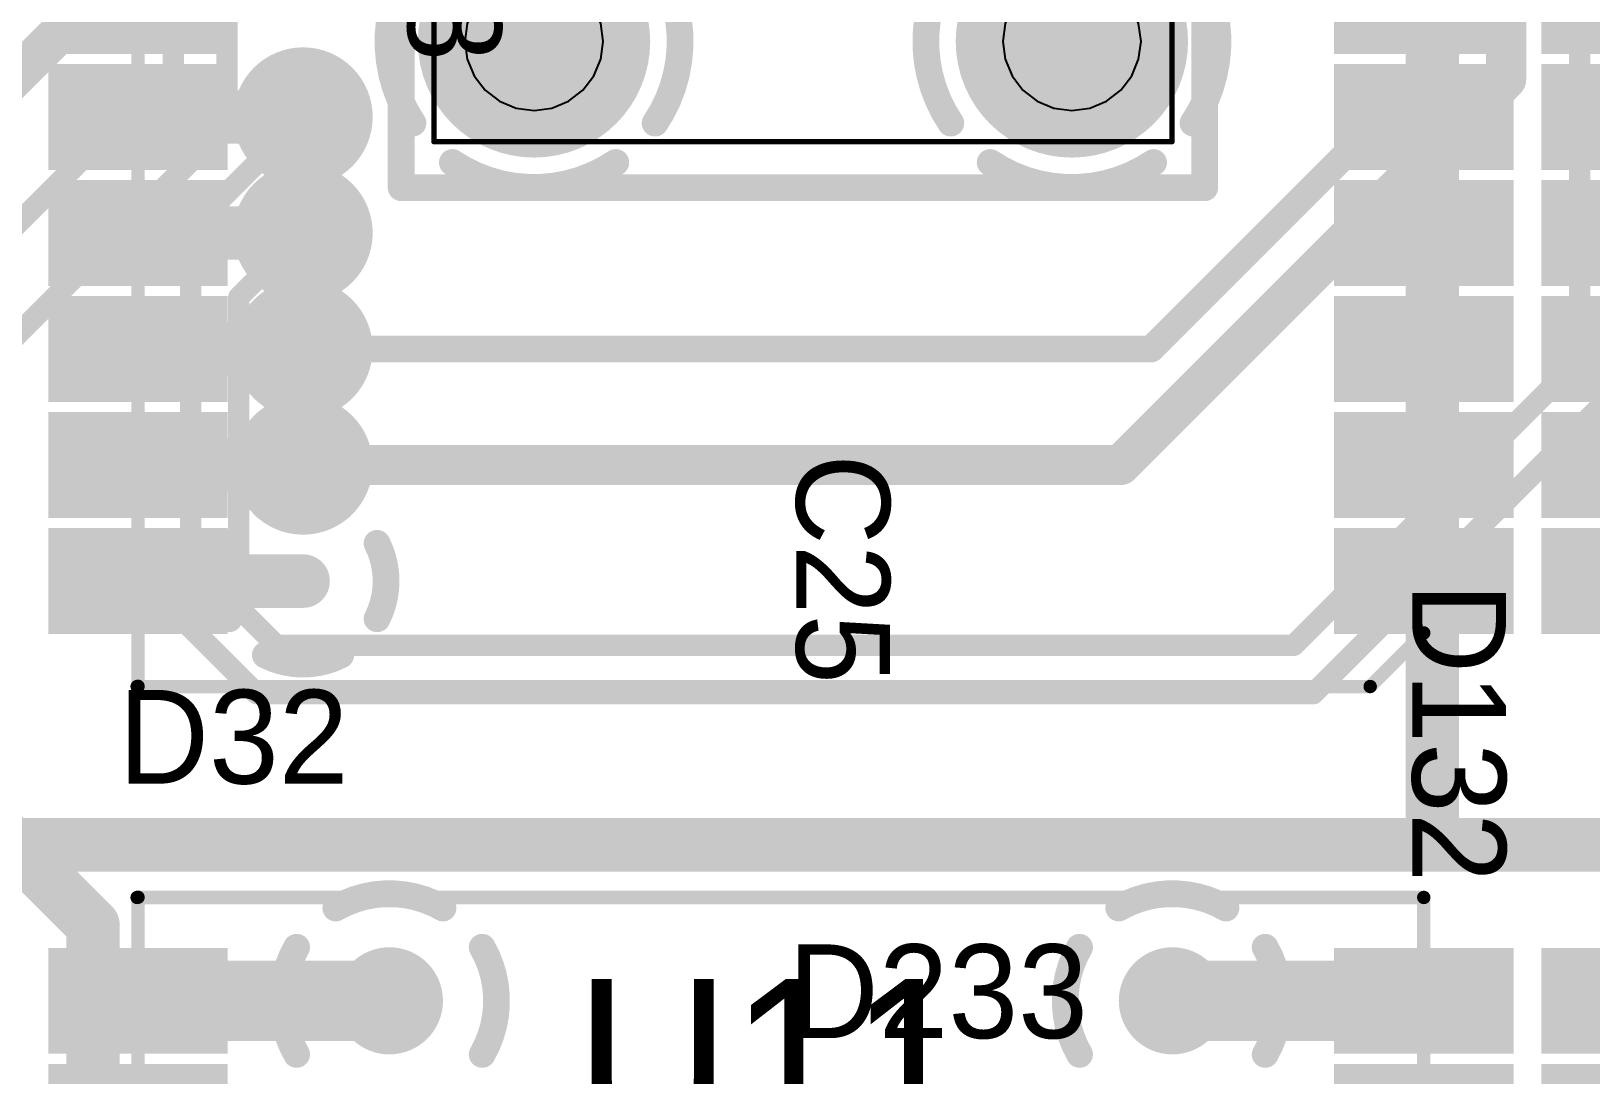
# Model space of a CAD drawing. Extents: x 11.67 to 17.2, y 3.98 to 12.28.
# Drawn here: x 14.443 to 15.025, y 8.045 to 8.435 of the extents above; entities that cross this region are included whole.
import ezdxf

# ---------------------------------------------------------------- set-up
doc = ezdxf.new("R2010")
doc.units = 0
doc.layers.get('0').update_dxf_attribs({"linetype": 'CONTINUOUS'})
for name, color, linetype in [('BOTTOMLAYER', 5, 'CONTINUOUS'), ('BOTTOMOVERLAY', 54, 'CONTINUOUS'), ('BOTTOMSOLDER', 6, 'CONTINUOUS'), ('INTERNALPLANE1', 76, 'CONTINUOUS'), ('MECHANICAL10', 56, 'CONTINUOUS'), ('MECHANICAL6', 56, 'CONTINUOUS'), ('MECHANICAL8', 56, 'CONTINUOUS'), ('MECHANICAL9', 56, 'CONTINUOUS'), ('MIDLAYER1', 16, 'CONTINUOUS'), ('MULTILAYER', 9, 'CONTINUOUS'), ('TOPLAYER', 1, 'CONTINUOUS'), ('TOPOVERLAY', 2, 'CONTINUOUS'), ('TOPPASTE', 8, 'CONTINUOUS'), ('TOPSOLDER', 216, 'CONTINUOUS')]:
    doc.layers.add(name, color=color, linetype=linetype)

# ---------------------------------------------------------------- blocks, each defined once
blk = doc.blocks.new('SMA_TH_HL_SMA_KHD4_B_43')
at = {"layer": 'BOTTOMLAYER', "const_width": 0.03937}
for points in [[(-0.12008, 0.10039, 1), (-0.08071, 0.10039, 1)], [(0.08071, 0.10039, 1), (0.12008, 0.10039, 1)], [(-0.01969, 0, 1), (0.01969, 0, 1)], [(-0.12008, -0.10039, 1), (-0.08071, -0.10039, 1)], [(0.08071, -0.10039, 1), (0.12008, -0.10039, 1)]]:
    blk.add_lwpolyline(points, format="xyb", close=True, dxfattribs=at)
at = {"layer": 'BOTTOMOVERLAY', "const_width": 0.01}
for points in [[(-0.155, -0.15), (-0.155, 0.15)], [(0.155, 0.15), (-0.155, 0.15)], [(0.155, -0.15), (0.155, 0.15)], [(0.155, -0.15), (-0.155, -0.15)]]:
    blk.add_lwpolyline(points, dxfattribs=at)
at = {"layer": 'BOTTOMOVERLAY'}
for points, const_width in [([(-0.1575, 0.15, 1), (-0.1525, 0.15, 1)], 0.005), ([(-0.1575, 0.15, 1), (-0.1525, 0.15, 1)], 0.005), ([(0.1525, 0.15, 1), (0.1575, 0.15, 1)], 0.005), ([(0.1525, 0.15, 1), (0.1575, 0.15, 1)], 0.005), ([(0.07433, 0, 1), (-0.07433, 0, 1)], 0.01), ([(-0.07683, 0, 1), (-0.07183, 0, 1)], 0.005), ([(0.07183, 0, 1), (0.07683, 0, 1)], 0.005), ([(-0.1575, -0.15, 1), (-0.1525, -0.15, 1)], 0.005), ([(-0.1575, -0.15, 1), (-0.1525, -0.15, 1)], 0.005), ([(0.1525, -0.15, 1), (0.1575, -0.15, 1)], 0.005), ([(0.1525, -0.15, 1), (0.1575, -0.15, 1)], 0.005)]:
    blk.add_lwpolyline(points, format="xyb", close=True, dxfattribs=dict(at, const_width=const_width))
at = {"layer": 'BOTTOMSOLDER', "const_width": 0.04337}
for points in [[(-0.12208, 0.10039, 1), (-0.07871, 0.10039, 1)], [(0.07871, 0.10039, 1), (0.12208, 0.10039, 1)], [(-0.02168, 0, 1), (0.02168, 0, 1)], [(-0.12208, -0.10039, 1), (-0.07871, -0.10039, 1)], [(0.07871, -0.10039, 1), (0.12208, -0.10039, 1)]]:
    blk.add_lwpolyline(points, format="xyb", close=True, dxfattribs=at)
at = {"layer": 'INTERNALPLANE1', "const_width": 0.01}
for points in [[(-0.13088, 0.1456, -0.305731), (-0.0699, 0.1456)], [(0.0699, 0.1456, -0.305731), (0.13089, 0.1456)], [(-0.1456, 0.0699, -0.305731), (-0.1456, 0.13089)], [(-0.05519, 0.13089, -0.305731), (-0.05519, 0.0699)], [(0.05519, 0.0699, -0.305731), (0.05519, 0.13089)], [(0.1456, 0.13089, -0.305731), (0.1456, 0.0699)], [(-0.0699, 0.05519, -0.305731), (-0.13088, 0.05519)], [(0.13089, 0.05519, -0.305731), (0.0699, 0.05519)], [(-0.13088, -0.05519, -0.305731), (-0.0699, -0.05519)], [(0.0699, -0.05519, -0.305731), (0.13089, -0.05519)], [(-0.1456, -0.13088, -0.305731), (-0.1456, -0.0699)], [(-0.05519, -0.0699, -0.305731), (-0.05519, -0.13088)], [(0.05519, -0.13088, -0.305731), (0.05519, -0.0699)], [(0.1456, -0.0699, -0.305731), (0.1456, -0.13088)], [(-0.0699, -0.1456, -0.305731), (-0.13088, -0.1456)], [(0.13089, -0.1456, -0.305731), (0.0699, -0.1456)]]:
    blk.add_lwpolyline(points, format="xyb", dxfattribs=at)
at = {"layer": 'INTERNALPLANE1'}
for points, const_width in [([(-0.13338, 0.1456, 1), (-0.12838, 0.1456, 1)], 0.005), ([(-0.0724, 0.1456, 1), (-0.0674, 0.1456, 1)], 0.005), ([(0.0674, 0.1456, 1), (0.0724, 0.1456, 1)], 0.005), ([(0.12839, 0.1456, 1), (0.13339, 0.1456, 1)], 0.005), ([(-0.1481, 0.13089, 1), (-0.1431, 0.13089, 1)], 0.005), ([(-0.05769, 0.13089, 1), (-0.05269, 0.13089, 1)], 0.005), ([(0.05269, 0.13089, 1), (0.05769, 0.13089, 1)], 0.005), ([(0.1431, 0.13089, 1), (0.1481, 0.13089, 1)], 0.005), ([(-0.1481, 0.0699, 1), (-0.1431, 0.0699, 1)], 0.005), ([(-0.05769, 0.0699, 1), (-0.05269, 0.0699, 1)], 0.005), ([(0.05269, 0.0699, 1), (0.05769, 0.0699, 1)], 0.005), ([(0.1431, 0.0699, 1), (0.1481, 0.0699, 1)], 0.005), ([(-0.13338, 0.05519, 1), (-0.12838, 0.05519, 1)], 0.005), ([(-0.0724, 0.05519, 1), (-0.0674, 0.05519, 1)], 0.005), ([(0.0674, 0.05519, 1), (0.0724, 0.05519, 1)], 0.005), ([(0.12839, 0.05519, 1), (0.13339, 0.05519, 1)], 0.005), ([(-0.02476, 0, 1), (0.02476, 0, 1)], 0.04953), ([(-0.13338, -0.05519, 1), (-0.12838, -0.05519, 1)], 0.005), ([(-0.0724, -0.05519, 1), (-0.0674, -0.05519, 1)], 0.005), ([(0.0674, -0.05519, 1), (0.0724, -0.05519, 1)], 0.005), ([(0.12839, -0.05519, 1), (0.13339, -0.05519, 1)], 0.005), ([(-0.1481, -0.0699, 1), (-0.1431, -0.0699, 1)], 0.005), ([(-0.05769, -0.0699, 1), (-0.05269, -0.0699, 1)], 0.005), ([(0.05269, -0.0699, 1), (0.05769, -0.0699, 1)], 0.005), ([(0.1431, -0.0699, 1), (0.1481, -0.0699, 1)], 0.005), ([(-0.1481, -0.13088, 1), (-0.1431, -0.13088, 1)], 0.005), ([(-0.05769, -0.13088, 1), (-0.05269, -0.13088, 1)], 0.005), ([(0.05269, -0.13088, 1), (0.05769, -0.13088, 1)], 0.005), ([(0.1431, -0.13088, 1), (0.1481, -0.13088, 1)], 0.005), ([(-0.13338, -0.1456, 1), (-0.12838, -0.1456, 1)], 0.005), ([(-0.0724, -0.1456, 1), (-0.0674, -0.1456, 1)], 0.005), ([(0.0674, -0.1456, 1), (0.0724, -0.1456, 1)], 0.005), ([(0.12839, -0.1456, 1), (0.13339, -0.1456, 1)], 0.005)]:
    blk.add_lwpolyline(points, format="xyb", close=True, dxfattribs=dict(at, const_width=const_width))
at = {"layer": 'MECHANICAL6', "const_width": 0.002}
for points in [[(0.1378, 0.1378), (-0.13779, 0.1378)], [(-0.13779, -0.13779), (-0.13779, 0.1378)], [(0.1378, -0.13779), (0.1378, 0.1378)], [(0.1378, -0.13779), (-0.13779, -0.13779)]]:
    blk.add_lwpolyline(points, dxfattribs=at)
at = {"layer": 'MECHANICAL6', "const_width": 0.001}
for points in [[(-0.13829, 0.1378, 1), (-0.13729, 0.1378, 1)], [(-0.13829, 0.1378, 1), (-0.13729, 0.1378, 1)], [(0.1373, 0.1378, 1), (0.1383, 0.1378, 1)], [(0.1373, 0.1378, 1), (0.1383, 0.1378, 1)], [(-0.13829, -0.13779, 1), (-0.13729, -0.13779, 1)], [(-0.13829, -0.13779, 1), (-0.13729, -0.13779, 1)], [(0.1373, -0.13779, 1), (0.1383, -0.13779, 1)], [(0.1373, -0.13779, 1), (0.1383, -0.13779, 1)]]:
    blk.add_lwpolyline(points, format="xyb", close=True, dxfattribs=at)
at = {"layer": 'MECHANICAL8'}
for p, q in [((-0.1396, -0.13599), (-0.14035, -0.13779)), ((-0.14035, -0.13779), (-0.14035, -0.13779)), ((-0.14035, -0.13779), (-0.1396, -0.1396)), ((-0.13779, -0.13524), (-0.1396, -0.13599)), ((-0.1396, -0.1396), (-0.13779, -0.14035)), ((-0.13599, -0.13599), (-0.13779, -0.13524)), ((-0.13779, -0.14035), (-0.13599, -0.1396)), ((-0.13524, -0.13779), (-0.13599, -0.13599)), ((-0.13599, -0.1396), (-0.13524, -0.13779)), ((-0.13524, -0.13779), (-0.13524, -0.13779))]:
    blk.add_line(p, q, dxfattribs=at)
at = {"layer": 'MECHANICAL9'}
for p, q in [((-0.1133, 0.12274), (-0.11864, 0.11864)), ((-0.10707, 0.12532), (-0.1133, 0.12274)), ((-0.10039, 0.1262), (-0.10707, 0.12532)), ((-0.09371, 0.12532), (-0.10039, 0.1262)), ((-0.08748, 0.12274), (-0.09371, 0.12532)), ((-0.08214, 0.11864), (-0.08748, 0.12274)), ((0.08748, 0.12274), (0.08214, 0.11864)), ((0.09371, 0.12532), (0.08748, 0.12274)), ((0.10039, 0.1262), (0.09371, 0.12532)), ((0.10707, 0.12532), (0.10039, 0.1262)), ((0.1133, 0.12274), (0.10707, 0.12532)), ((0.11864, 0.11864), (0.1133, 0.12274)), ((-0.11864, 0.11864), (-0.12274, 0.1133)), ((-0.07804, 0.1133), (-0.08214, 0.11864)), ((0.08214, 0.11864), (0.07804, 0.1133)), ((0.12274, 0.1133), (0.11864, 0.11864)), ((-0.12274, 0.1133), (-0.12532, 0.10707)), ((-0.07546, 0.10707), (-0.07804, 0.1133)), ((0.07804, 0.1133), (0.07546, 0.10707)), ((0.12532, 0.10707), (0.12274, 0.1133)), ((-0.12532, 0.10707), (-0.1262, 0.10039)), ((-0.07458, 0.10039), (-0.07546, 0.10707)), ((0.07546, 0.10707), (0.07458, 0.10039)), ((0.1262, 0.10039), (0.12532, 0.10707)), ((-0.1262, 0.10039), (-0.1262, 0.10039)), ((-0.1262, 0.10039), (-0.12532, 0.09371)), ((-0.07546, 0.09371), (-0.07458, 0.10039)), ((-0.07458, 0.10039), (-0.07458, 0.10039)), ((0.07458, 0.10039), (0.07458, 0.10039)), ((0.07458, 0.10039), (0.07546, 0.09371)), ((0.12532, 0.09371), (0.1262, 0.10039)), ((0.1262, 0.10039), (0.1262, 0.10039)), ((-0.12532, 0.09371), (-0.12274, 0.08748)), ((-0.07804, 0.08748), (-0.07546, 0.09371)), ((0.07546, 0.09371), (0.07804, 0.08748)), ((0.12274, 0.08748), (0.12532, 0.09371)), ((-0.12274, 0.08748), (-0.11864, 0.08214)), ((-0.08214, 0.08214), (-0.07804, 0.08748)), ((0.07804, 0.08748), (0.08214, 0.08214)), ((0.11864, 0.08214), (0.12274, 0.08748)), ((-0.11864, 0.08214), (-0.1133, 0.07804)), ((-0.08748, 0.07804), (-0.08214, 0.08214)), ((0.08214, 0.08214), (0.08748, 0.07804)), ((0.1133, 0.07804), (0.11864, 0.08214)), ((-0.1133, 0.07804), (-0.10707, 0.07546)), ((-0.09371, 0.07546), (-0.08748, 0.07804)), ((0.08748, 0.07804), (0.09371, 0.07546)), ((0.10707, 0.07546), (0.1133, 0.07804)), ((-0.10707, 0.07546), (-0.10039, 0.07458)), ((-0.10039, 0.07458), (-0.09371, 0.07546)), ((0.09371, 0.07546), (0.10039, 0.07458)), ((0.10039, 0.07458), (0.10707, 0.07546)), ((-0.00668, 0.02493), (-0.01291, 0.02235)), ((0, 0.02581), (-0.00668, 0.02493)), ((0.00668, 0.02493), (0, 0.02581)), ((0.01291, 0.02235), (0.00668, 0.02493)), ((-0.01825, 0.01825), (-0.02235, 0.01291)), ((-0.01291, 0.02235), (-0.01825, 0.01825)), ((0.01825, 0.01825), (0.01291, 0.02235)), ((0.02235, 0.01291), (0.01825, 0.01825)), ((-0.02235, 0.01291), (-0.02493, 0.00668)), ((0.02493, 0.00668), (0.02235, 0.01291)), ((-0.02493, 0.00668), (-0.02581, 0)), ((0.02581, 0), (0.02493, 0.00668)), ((-0.02581, 0), (-0.02581, 0)), ((-0.02581, 0), (-0.02493, -0.00668)), ((0.02493, -0.00668), (0.02581, 0)), ((0.02581, 0), (0.02581, 0)), ((-0.02493, -0.00668), (-0.02235, -0.01291)), ((0.02235, -0.01291), (0.02493, -0.00668)), ((-0.02235, -0.01291), (-0.01825, -0.01825)), ((0.01825, -0.01825), (0.02235, -0.01291)), ((-0.01825, -0.01825), (-0.01291, -0.02235)), ((-0.01291, -0.02235), (-0.00668, -0.02493)), ((0.00668, -0.02493), (0.01291, -0.02235)), ((0.01291, -0.02235), (0.01825, -0.01825)), ((-0.00668, -0.02493), (0, -0.02581)), ((0, -0.02581), (0.00668, -0.02493)), ((-0.10707, -0.07546), (-0.1133, -0.07804)), ((-0.10039, -0.07458), (-0.10707, -0.07546)), ((-0.09371, -0.07546), (-0.10039, -0.07458)), ((-0.08748, -0.07804), (-0.09371, -0.07546)), ((0.09371, -0.07546), (0.08748, -0.07804)), ((0.10039, -0.07458), (0.09371, -0.07546)), ((0.10707, -0.07546), (0.10039, -0.07458)), ((0.1133, -0.07804), (0.10707, -0.07546)), ((-0.1133, -0.07804), (-0.11864, -0.08214)), ((-0.08214, -0.08214), (-0.08748, -0.07804)), ((0.08748, -0.07804), (0.08214, -0.08214)), ((0.11864, -0.08214), (0.1133, -0.07804)), ((-0.11864, -0.08214), (-0.12274, -0.08748)), ((-0.07804, -0.08748), (-0.08214, -0.08214)), ((0.08214, -0.08214), (0.07804, -0.08748)), ((0.12274, -0.08748), (0.11864, -0.08214)), ((-0.12274, -0.08748), (-0.12532, -0.09371)), ((-0.07546, -0.09371), (-0.07804, -0.08748)), ((0.07804, -0.08748), (0.07546, -0.09371)), ((0.12532, -0.09371), (0.12274, -0.08748)), ((-0.12532, -0.09371), (-0.1262, -0.10039)), ((-0.07458, -0.10039), (-0.07546, -0.09371)), ((0.07546, -0.09371), (0.07458, -0.10039)), ((0.1262, -0.10039), (0.12532, -0.09371)), ((-0.1262, -0.10039), (-0.1262, -0.10039)), ((-0.1262, -0.10039), (-0.12532, -0.10707)), ((-0.07546, -0.10707), (-0.07458, -0.10039)), ((-0.07458, -0.10039), (-0.07458, -0.10039)), ((0.07458, -0.10039), (0.07458, -0.10039)), ((0.07458, -0.10039), (0.07546, -0.10707)), ((0.12532, -0.10707), (0.1262, -0.10039)), ((0.1262, -0.10039), (0.1262, -0.10039)), ((-0.12532, -0.10707), (-0.12274, -0.1133)), ((-0.07804, -0.1133), (-0.07546, -0.10707)), ((0.07546, -0.10707), (0.07804, -0.1133)), ((0.12274, -0.1133), (0.12532, -0.10707)), ((-0.12274, -0.1133), (-0.11864, -0.11864)), ((-0.08214, -0.11864), (-0.07804, -0.1133)), ((0.07804, -0.1133), (0.08214, -0.11864)), ((0.11864, -0.11864), (0.12274, -0.1133)), ((-0.11864, -0.11864), (-0.1133, -0.12274)), ((-0.08748, -0.12274), (-0.08214, -0.11864)), ((0.08214, -0.11864), (0.08748, -0.12274)), ((0.1133, -0.12274), (0.11864, -0.11864)), ((-0.1133, -0.12274), (-0.10707, -0.12532)), ((-0.10707, -0.12532), (-0.10039, -0.1262)), ((-0.10039, -0.1262), (-0.09371, -0.12532)), ((-0.09371, -0.12532), (-0.08748, -0.12274)), ((0.08748, -0.12274), (0.09371, -0.12532)), ((0.09371, -0.12532), (0.10039, -0.1262)), ((0.10039, -0.1262), (0.10707, -0.12532)), ((0.10707, -0.12532), (0.1133, -0.12274))]:
    blk.add_line(p, q, dxfattribs=at)
at = {"layer": 'MIDLAYER1', "const_width": 0.03937}
for points in [[(-0.12008, 0.10039, 1), (-0.08071, 0.10039, 1)], [(0.08071, 0.10039, 1), (0.12008, 0.10039, 1)], [(-0.01969, 0, 1), (0.01969, 0, 1)], [(-0.12008, -0.10039, 1), (-0.08071, -0.10039, 1)], [(0.08071, -0.10039, 1), (0.12008, -0.10039, 1)]]:
    blk.add_lwpolyline(points, format="xyb", close=True, dxfattribs=at)
at = {"layer": 'MULTILAYER', "const_width": 0.03937}
for points in [[(-0.12008, 0.10039, 1), (-0.08071, 0.10039, 1)], [(0.08071, 0.10039, 1), (0.12008, 0.10039, 1)], [(-0.01969, 0, 1), (0.01969, 0, 1)], [(-0.12008, -0.10039, 1), (-0.08071, -0.10039, 1)], [(0.08071, -0.10039, 1), (0.12008, -0.10039, 1)]]:
    blk.add_lwpolyline(points, format="xyb", close=True, dxfattribs=at)
at = {"layer": 'TOPLAYER', "const_width": 0.03937}
for points in [[(-0.12008, 0.10039, 1), (-0.08071, 0.10039, 1)], [(0.08071, 0.10039, 1), (0.12008, 0.10039, 1)], [(-0.01969, 0, 1), (0.01969, 0, 1)], [(-0.12008, -0.10039, 1), (-0.08071, -0.10039, 1)], [(0.08071, -0.10039, 1), (0.12008, -0.10039, 1)]]:
    blk.add_lwpolyline(points, format="xyb", close=True, dxfattribs=at)
at = {"layer": 'TOPSOLDER', "const_width": 0.04337}
for points in [[(-0.12208, 0.10039, 1), (-0.07871, 0.10039, 1)], [(0.07871, 0.10039, 1), (0.12208, 0.10039, 1)], [(-0.02168, 0, 1), (0.02168, 0, 1)], [(-0.12208, -0.10039, 1), (-0.07871, -0.10039, 1)], [(0.07871, -0.10039, 1), (0.12208, -0.10039, 1)]]:
    blk.add_lwpolyline(points, format="xyb", close=True, dxfattribs=at)
blk = doc.blocks.new('LB1020B_49')
at = {"layer": 'TOPLAYER'}
for points in [[(0.45047, 0.06622), (0.50953, 0.06622), (0.45047, 0.09772), (0.50953, 0.09772)], [(0.45047, 0.02291), (0.50953, 0.02291), (0.45047, 0.05441), (0.50953, 0.05441)]]:
    blk.add_solid(points, dxfattribs=at)
at = {"layer": 'TOPPASTE'}
for points in [[(0.45047, 0.06622), (0.50953, 0.06622), (0.45047, 0.09772), (0.50953, 0.09772)], [(0.45047, 0.02291), (0.50953, 0.02291), (0.45047, 0.05441), (0.50953, 0.05441)]]:
    blk.add_solid(points, dxfattribs=at)
at = {"layer": 'TOPSOLDER'}
for points in [[(0.44647, 0.06222), (0.51353, 0.06222), (0.44647, 0.10172), (0.51353, 0.10172)], [(0.44647, 0.01891), (0.51353, 0.01891), (0.44647, 0.05841), (0.51353, 0.05841)]]:
    blk.add_solid(points, dxfattribs=at)
blk = doc.blocks.new('LB1020B_55')
at = {"layer": 'TOPLAYER'}
for points in [[(-0.02953, 0.06622), (0.02953, 0.06622), (-0.02953, 0.09772), (0.02953, 0.09772)], [(0.45047, 0.06622), (0.50953, 0.06622), (0.45047, 0.09772), (0.50953, 0.09772)], [(-0.02953, 0.02291), (0.02953, 0.02291), (-0.02953, 0.05441), (0.02953, 0.05441)], [(0.45047, 0.02291), (0.50953, 0.02291), (0.45047, 0.05441), (0.50953, 0.05441)]]:
    blk.add_solid(points, dxfattribs=at)
at = {"layer": 'TOPOVERLAY', "const_width": 0.005}
for points in [[(0.48, 0.62992), (0.48, 0)], [(0, 0.61), (0, 0.00008)], [(0.48031, 0.00008), (0, 0.00008)]]:
    blk.add_lwpolyline(points, dxfattribs=at)
at = {"layer": 'TOPOVERLAY', "const_width": 0.0025}
for points in [[(-0.00125, 0.00008, 1), (0.00125, 0.00008, 1)], [(-0.00125, 0.00008, 1), (0.00125, 0.00008, 1)], [(0.47875, 0, 1), (0.48125, 0, 1)], [(0.47907, 0.00008, 1), (0.48157, 0.00008, 1)]]:
    blk.add_lwpolyline(points, format="xyb", close=True, dxfattribs=at)
at = {"layer": 'TOPPASTE'}
for points in [[(-0.02953, 0.06622), (0.02953, 0.06622), (-0.02953, 0.09772), (0.02953, 0.09772)], [(0.45047, 0.06622), (0.50953, 0.06622), (0.45047, 0.09772), (0.50953, 0.09772)], [(-0.02953, 0.02291), (0.02953, 0.02291), (-0.02953, 0.05441), (0.02953, 0.05441)], [(0.45047, 0.02291), (0.50953, 0.02291), (0.45047, 0.05441), (0.50953, 0.05441)]]:
    blk.add_solid(points, dxfattribs=at)
at = {"layer": 'TOPSOLDER'}
for points in [[(-0.03353, 0.06222), (0.03353, 0.06222), (-0.03353, 0.10172), (0.03353, 0.10172)], [(0.44647, 0.06222), (0.51353, 0.06222), (0.44647, 0.10172), (0.51353, 0.10172)], [(-0.03353, 0.01891), (0.03353, 0.01891), (-0.03353, 0.05841), (0.03353, 0.05841)], [(0.44647, 0.01891), (0.51353, 0.01891), (0.44647, 0.05841), (0.51353, 0.05841)]]:
    blk.add_solid(points, dxfattribs=at)
blk = doc.blocks.new('LB1020B_57')
at = {"layer": 'TOPLAYER'}
for points in [[(-0.02953, 0.57488), (0.02953, 0.57488), (-0.02953, 0.60638), (0.02953, 0.60638)], [(0.45047, 0.57488), (0.50953, 0.57488), (0.45047, 0.60638), (0.50953, 0.60638)], [(-0.02953, 0.53157), (0.02953, 0.53157), (-0.02953, 0.56307), (0.02953, 0.56307)], [(0.45047, 0.53157), (0.50953, 0.53157), (0.45047, 0.56307), (0.50953, 0.56307)], [(-0.02953, 0.48827), (0.02953, 0.48827), (-0.02953, 0.51976), (0.02953, 0.51976)], [(0.45047, 0.48827), (0.50953, 0.48827), (0.45047, 0.51976), (0.50953, 0.51976)], [(-0.02953, 0.44496), (0.02953, 0.44496), (-0.02953, 0.47646), (0.02953, 0.47646)], [(0.45047, 0.44496), (0.50953, 0.44496), (0.45047, 0.47646), (0.50953, 0.47646)], [(-0.02953, 0.40165), (0.02953, 0.40165), (-0.02953, 0.43315), (0.02953, 0.43315)], [(0.45047, 0.40165), (0.50953, 0.40165), (0.45047, 0.43315), (0.50953, 0.43315)], [(-0.02953, 0.35835), (0.02953, 0.35835), (-0.02953, 0.38984), (0.02953, 0.38984)], [(0.45047, 0.35835), (0.50953, 0.35835), (0.45047, 0.38984), (0.50953, 0.38984)]]:
    blk.add_solid(points, dxfattribs=at)
at = {"layer": 'TOPOVERLAY', "const_width": 0.005}
for points in [[(0.02, 0.63), (0, 0.61)], [(0.48031, 0.63), (0.02, 0.63)], [(0.48, 0.62992), (0.48, 0)], [(0, 0.61), (0, 0.00008)]]:
    blk.add_lwpolyline(points, dxfattribs=at)
at = {"layer": 'TOPOVERLAY', "const_width": 0.0025}
for points in [[(0.01875, 0.63, 1), (0.02125, 0.63, 1)], [(0.01875, 0.63, 1), (0.02125, 0.63, 1)], [(0.47875, 0.62992, 1), (0.48125, 0.62992, 1)], [(0.47907, 0.63, 1), (0.48157, 0.63, 1)], [(-0.00125, 0.61, 1), (0.00125, 0.61, 1)], [(-0.00125, 0.61, 1), (0.00125, 0.61, 1)]]:
    blk.add_lwpolyline(points, format="xyb", close=True, dxfattribs=at)
at = {"layer": 'TOPPASTE'}
for points in [[(-0.02953, 0.57488), (0.02953, 0.57488), (-0.02953, 0.60638), (0.02953, 0.60638)], [(0.45047, 0.57488), (0.50953, 0.57488), (0.45047, 0.60638), (0.50953, 0.60638)], [(-0.02953, 0.53157), (0.02953, 0.53157), (-0.02953, 0.56307), (0.02953, 0.56307)], [(0.45047, 0.53157), (0.50953, 0.53157), (0.45047, 0.56307), (0.50953, 0.56307)], [(-0.02953, 0.48827), (0.02953, 0.48827), (-0.02953, 0.51976), (0.02953, 0.51976)], [(0.45047, 0.48827), (0.50953, 0.48827), (0.45047, 0.51976), (0.50953, 0.51976)], [(-0.02953, 0.44496), (0.02953, 0.44496), (-0.02953, 0.47646), (0.02953, 0.47646)], [(0.45047, 0.44496), (0.50953, 0.44496), (0.45047, 0.47646), (0.50953, 0.47646)], [(-0.02953, 0.40165), (0.02953, 0.40165), (-0.02953, 0.43315), (0.02953, 0.43315)], [(0.45047, 0.40165), (0.50953, 0.40165), (0.45047, 0.43315), (0.50953, 0.43315)], [(-0.02953, 0.35835), (0.02953, 0.35835), (-0.02953, 0.38984), (0.02953, 0.38984)], [(0.45047, 0.35835), (0.50953, 0.35835), (0.45047, 0.38984), (0.50953, 0.38984)]]:
    blk.add_solid(points, dxfattribs=at)
at = {"layer": 'TOPSOLDER'}
for points in [[(-0.03353, 0.57088), (0.03353, 0.57088), (-0.03353, 0.61038), (0.03353, 0.61038)], [(0.44647, 0.57088), (0.51353, 0.57088), (0.44647, 0.61038), (0.51353, 0.61038)], [(-0.03353, 0.52757), (0.03353, 0.52757), (-0.03353, 0.56707), (0.03353, 0.56707)], [(0.44647, 0.52757), (0.51353, 0.52757), (0.44647, 0.56707), (0.51353, 0.56707)], [(-0.03353, 0.48427), (0.03353, 0.48427), (-0.03353, 0.52376), (0.03353, 0.52376)], [(0.44647, 0.48427), (0.51353, 0.48427), (0.44647, 0.52376), (0.51353, 0.52376)], [(-0.03353, 0.44096), (0.03353, 0.44096), (-0.03353, 0.48046), (0.03353, 0.48046)], [(0.44647, 0.44096), (0.51353, 0.44096), (0.44647, 0.48046), (0.51353, 0.48046)], [(-0.03353, 0.39765), (0.03353, 0.39765), (-0.03353, 0.43715), (0.03353, 0.43715)], [(0.44647, 0.39765), (0.51353, 0.39765), (0.44647, 0.43715), (0.51353, 0.43715)], [(-0.03353, 0.35435), (0.03353, 0.35435), (-0.03353, 0.39384), (0.03353, 0.39384)], [(0.44647, 0.35435), (0.51353, 0.35435), (0.44647, 0.39384), (0.51353, 0.39384)]]:
    blk.add_solid(points, dxfattribs=at)
blk = doc.blocks.new('LB1020B_58')
at = {"layer": 'TOPLAYER'}
for points in [[(0.45047, 0.57488), (0.50953, 0.57488), (0.45047, 0.60638), (0.50953, 0.60638)], [(0.45047, 0.53157), (0.50953, 0.53157), (0.45047, 0.56307), (0.50953, 0.56307)], [(0.45047, 0.48827), (0.50953, 0.48827), (0.45047, 0.51976), (0.50953, 0.51976)], [(0.45047, 0.44496), (0.50953, 0.44496), (0.45047, 0.47646), (0.50953, 0.47646)], [(0.45047, 0.40165), (0.50953, 0.40165), (0.45047, 0.43315), (0.50953, 0.43315)], [(0.45047, 0.35835), (0.50953, 0.35835), (0.45047, 0.38984), (0.50953, 0.38984)]]:
    blk.add_solid(points, dxfattribs=at)
at = {"layer": 'TOPPASTE'}
for points in [[(0.45047, 0.57488), (0.50953, 0.57488), (0.45047, 0.60638), (0.50953, 0.60638)], [(0.45047, 0.53157), (0.50953, 0.53157), (0.45047, 0.56307), (0.50953, 0.56307)], [(0.45047, 0.48827), (0.50953, 0.48827), (0.45047, 0.51976), (0.50953, 0.51976)], [(0.45047, 0.44496), (0.50953, 0.44496), (0.45047, 0.47646), (0.50953, 0.47646)], [(0.45047, 0.40165), (0.50953, 0.40165), (0.45047, 0.43315), (0.50953, 0.43315)], [(0.45047, 0.35835), (0.50953, 0.35835), (0.45047, 0.38984), (0.50953, 0.38984)]]:
    blk.add_solid(points, dxfattribs=at)
at = {"layer": 'TOPSOLDER'}
for points in [[(0.44647, 0.57088), (0.51353, 0.57088), (0.44647, 0.61038), (0.51353, 0.61038)], [(0.44647, 0.52757), (0.51353, 0.52757), (0.44647, 0.56707), (0.51353, 0.56707)], [(0.44647, 0.48427), (0.51353, 0.48427), (0.44647, 0.52376), (0.51353, 0.52376)], [(0.44647, 0.44096), (0.51353, 0.44096), (0.44647, 0.48046), (0.51353, 0.48046)], [(0.44647, 0.39765), (0.51353, 0.39765), (0.44647, 0.43715), (0.51353, 0.43715)], [(0.44647, 0.35435), (0.51353, 0.35435), (0.44647, 0.39384), (0.51353, 0.39384)]]:
    blk.add_solid(points, dxfattribs=at)

msp = doc.modelspace()

# ---------------------------------------------------------------- linework, layer by layer
at = {"layer": 'BOTTOMLAYER'}
for points, const_width in [([(15.021, 8.31234), (15.021, 9.95596)], 0.008), ([(14.9935, 8.41678), (14.9935, 9.94346)], 0.015), ([(14.971, 8.4261), (14.971, 9.931)], 0.01), ([(14.51596, 8.39976), (14.51596, 9.671)], 0.008), ([(14.49596, 8.421), (14.49596, 9.66141)], 0.008), ([(14.29203, 8.2728), (14.47446, 8.45522)], 0.015), ([(14.861, 8.3161), (14.971, 8.4261)], 0.01), ([(14.31596, 8.241), (14.49596, 8.421)], 0.008), ([(14.84951, 8.2728), (14.9935, 8.41678)], 0.015), ([(14.26596, 8.14976), (14.51596, 8.39976)], 0.008), ([(14.50238, 8.36072), (14.54438, 8.40272)], 0.008), ([(14.50238, 8.21209), (14.50238, 8.36072)], 0.008), ([(14.52038, 8.33541), (14.54438, 8.35941)], 0.008), ([(14.52038, 8.21955), (14.52038, 8.33541)], 0.008), ([(14.54438, 8.3161), (14.861, 8.3161)], 0.01), ([(14.91415, 8.20549), (15.021, 8.31234)], 0.008), ([(14.92161, 8.18749), (15.039, 8.30488)], 0.008), ([(14.54438, 8.2728), (14.84951, 8.2728)], 0.015), ([(14.52038, 8.21955), (14.53444, 8.20549)], 0.008), ([(14.50238, 8.21209), (14.52698, 8.18749)], 0.008), ([(14.53444, 8.20549), (14.91415, 8.20549)], 0.008), ([(14.52698, 8.18749), (14.92161, 8.18749)], 0.008)]:
    msp.add_lwpolyline(points, dxfattribs=dict(at, const_width=const_width))
for points, const_width in [([(14.9685, 8.4261, 1), (14.9735, 8.4261, 1)], 0.005), ([(14.9685, 8.4261, 1), (14.9735, 8.4261, 1)], 0.005), ([(14.49396, 8.421, 1), (14.49796, 8.421, 1)], 0.004), ([(14.49396, 8.421, 1), (14.49796, 8.421, 1)], 0.004), ([(14.98975, 8.41678, 1), (14.99725, 8.41678, 1)], 0.0075), ([(14.98975, 8.41678, 1), (14.99725, 8.41678, 1)], 0.0075), ([(14.53938, 8.40272, 1), (14.54938, 8.40272, 1)], 0.01), ([(14.51396, 8.39976, 1), (14.51796, 8.39976, 1)], 0.004), ([(14.51396, 8.39976, 1), (14.51796, 8.39976, 1)], 0.004), ([(14.54238, 8.40272, 1), (14.54638, 8.40272, 1)], 0.004), ([(14.53938, 8.35941, 1), (14.54938, 8.35941, 1)], 0.01), ([(14.50038, 8.36072, 1), (14.50438, 8.36072, 1)], 0.004), ([(14.50038, 8.36072, 1), (14.50438, 8.36072, 1)], 0.004), ([(14.54238, 8.35941, 1), (14.54638, 8.35941, 1)], 0.004), ([(14.51838, 8.33541, 1), (14.52238, 8.33541, 1)], 0.004), ([(14.51838, 8.33541, 1), (14.52238, 8.33541, 1)], 0.004), ([(14.53938, 8.3161, 1), (14.54938, 8.3161, 1)], 0.01), ([(14.54188, 8.3161, 1), (14.54688, 8.3161, 1)], 0.005), ([(14.8585, 8.3161, 1), (14.8635, 8.3161, 1)], 0.005), ([(14.8585, 8.3161, 1), (14.8635, 8.3161, 1)], 0.005), ([(15.019, 8.31234, 1), (15.023, 8.31234, 1)], 0.004), ([(15.019, 8.31234, 1), (15.023, 8.31234, 1)], 0.004), ([(14.53938, 8.2728, 1), (14.54938, 8.2728, 1)], 0.01), ([(14.54063, 8.2728, 1), (14.54813, 8.2728, 1)], 0.0075), ([(14.84576, 8.2728, 1), (14.85326, 8.2728, 1)], 0.0075), ([(14.84576, 8.2728, 1), (14.85326, 8.2728, 1)], 0.0075), ([(14.53938, 8.22949, 1), (14.54938, 8.22949, 1)], 0.01), ([(14.51838, 8.21955, 1), (14.52238, 8.21955, 1)], 0.004), ([(14.51838, 8.21955, 1), (14.52238, 8.21955, 1)], 0.004), ([(14.50038, 8.21209, 1), (14.50438, 8.21209, 1)], 0.004), ([(14.50038, 8.21209, 1), (14.50438, 8.21209, 1)], 0.004), ([(14.53244, 8.20549, 1), (14.53644, 8.20549, 1)], 0.004), ([(14.53244, 8.20549, 1), (14.53644, 8.20549, 1)], 0.004), ([(14.91215, 8.20549, 1), (14.91615, 8.20549, 1)], 0.004), ([(14.91215, 8.20549, 1), (14.91615, 8.20549, 1)], 0.004), ([(14.52498, 8.18749, 1), (14.52898, 8.18749, 1)], 0.004), ([(14.52498, 8.18749, 1), (14.52898, 8.18749, 1)], 0.004), ([(14.91961, 8.18749, 1), (14.92361, 8.18749, 1)], 0.004), ([(14.91961, 8.18749, 1), (14.92361, 8.18749, 1)], 0.004), ([(14.56661, 8.0728, 1), (14.58661, 8.0728, 1)], 0.02), ([(14.85891, 8.0728, 1), (14.87891, 8.0728, 1)], 0.02)]:
    msp.add_lwpolyline(points, format="xyb", close=True, dxfattribs=dict(at, const_width=const_width))
at = {"layer": 'INTERNALPLANE1', "const_width": 0.02}
for points in [[(14.96596, 8.131), (14.96596, 9.591)], [(14.42596, 8.141), (14.46596, 8.101)], [(11.691, 8.131), (17.17596, 8.131)], [(11.69596, 8.131), (17.18092, 8.131)], [(14.46596, 6.541), (14.46596, 8.101)]]:
    msp.add_lwpolyline(points, dxfattribs=at)
at = {"layer": 'INTERNALPLANE1'}
for points, const_width in [([(14.53138, 8.40272, 1), (14.55738, 8.40272, 1)], 0.026), ([(14.53138, 8.35941, 1), (14.55738, 8.35941, 1)], 0.026), ([(14.53138, 8.3161, 1), (14.55738, 8.3161, 1)], 0.026), ([(14.53138, 8.2728, 1), (14.55738, 8.2728, 1)], 0.026), ([(14.5278, 8.25711, 1), (14.5328, 8.25711, 1)], 0.005), ([(14.55595, 8.25711, 1), (14.56095, 8.25711, 1)], 0.005), ([(14.51426, 8.24356, 1), (14.51926, 8.24356, 1)], 0.005), ([(14.5695, 8.24356, 1), (14.5745, 8.24356, 1)], 0.005), ([(14.51426, 8.21542, 1), (14.51926, 8.21542, 1)], 0.005), ([(14.5695, 8.21542, 1), (14.5745, 8.21542, 1)], 0.005), ([(14.5278, 8.20187, 1), (14.5328, 8.20187, 1)], 0.005), ([(14.55595, 8.20187, 1), (14.56095, 8.20187, 1)], 0.005), ([(14.96096, 8.131, 1), (14.97096, 8.131, 1)], 0.01), ([(14.46096, 8.101, 1), (14.47096, 8.101, 1)], 0.01), ([(14.46096, 8.101, 1), (14.47096, 8.101, 1)], 0.01), ([(14.55411, 8.10744, 1), (14.55911, 8.10744, 1)], 0.005), ([(14.59411, 8.10744, 1), (14.59911, 8.10744, 1)], 0.005), ([(14.84641, 8.10744, 1), (14.85141, 8.10744, 1)], 0.005), ([(14.88641, 8.10744, 1), (14.89141, 8.10744, 1)], 0.005), ([(14.53947, 8.0928, 1), (14.54447, 8.0928, 1)], 0.005), ([(14.60875, 8.0928, 1), (14.61375, 8.0928, 1)], 0.005), ([(14.83176, 8.0928, 1), (14.83676, 8.0928, 1)], 0.005), ([(14.90105, 8.0928, 1), (14.90605, 8.0928, 1)], 0.005), ([(14.53947, 8.0528, 1), (14.54447, 8.0528, 1)], 0.005), ([(14.60875, 8.0528, 1), (14.61375, 8.0528, 1)], 0.005), ([(14.83176, 8.0528, 1), (14.83676, 8.0528, 1)], 0.005), ([(14.90105, 8.0528, 1), (14.90605, 8.0528, 1)], 0.005)]:
    msp.add_lwpolyline(points, format="xyb", close=True, dxfattribs=dict(at, const_width=const_width))
at = {"layer": 'INTERNALPLANE1', "const_width": 0.01}
for points in [[(14.5303, 8.25711, -0.240079), (14.55845, 8.25711)], [(14.51676, 8.21542, -0.240079), (14.51676, 8.24356)], [(14.572, 8.24356, -0.240079), (14.572, 8.21542)], [(14.55845, 8.20187, -0.240079), (14.5303, 8.20187)], [(14.55661, 8.10744, -0.267949), (14.59661, 8.10744)], [(14.84891, 8.10744, -0.267949), (14.88891, 8.10744)], [(14.54197, 8.0528, -0.267949), (14.54197, 8.0928)], [(14.61125, 8.0928, -0.267949), (14.61125, 8.0528)], [(14.83426, 8.0528, -0.267949), (14.83426, 8.0928)], [(14.90355, 8.0928, -0.267949), (14.90355, 8.0528)]]:
    msp.add_lwpolyline(points, format="xyb", dxfattribs=at)
at = {"layer": 'MIDLAYER1'}
for points, const_width in [([(14.53938, 8.40272, 1), (14.54938, 8.40272, 1)], 0.01), ([(14.53938, 8.35941, 1), (14.54938, 8.35941, 1)], 0.01), ([(14.53938, 8.3161, 1), (14.54938, 8.3161, 1)], 0.01), ([(14.53938, 8.2728, 1), (14.54938, 8.2728, 1)], 0.01), ([(14.53938, 8.22949, 1), (14.54938, 8.22949, 1)], 0.01), ([(14.56661, 8.0728, 1), (14.58661, 8.0728, 1)], 0.02), ([(14.85891, 8.0728, 1), (14.87891, 8.0728, 1)], 0.02)]:
    msp.add_lwpolyline(points, format="xyb", close=True, dxfattribs=dict(at, const_width=const_width))
at = {"layer": 'MULTILAYER'}
for points, const_width in [([(14.53938, 8.40272, 1), (14.54938, 8.40272, 1)], 0.01), ([(14.53938, 8.35941, 1), (14.54938, 8.35941, 1)], 0.01), ([(14.53938, 8.3161, 1), (14.54938, 8.3161, 1)], 0.01), ([(14.53938, 8.2728, 1), (14.54938, 8.2728, 1)], 0.01), ([(14.53938, 8.22949, 1), (14.54938, 8.22949, 1)], 0.01), ([(14.56661, 8.0728, 1), (14.58661, 8.0728, 1)], 0.02), ([(14.85891, 8.0728, 1), (14.87891, 8.0728, 1)], 0.02)]:
    msp.add_lwpolyline(points, format="xyb", close=True, dxfattribs=dict(at, const_width=const_width))
at = {"layer": 'TOPLAYER'}
for points, const_width in [([(14.48276, 8.40272), (14.54438, 8.40272)], 0.02), ([(14.48276, 8.35941), (14.54438, 8.35941)], 0.02), ([(14.48276, 8.3161), (14.54438, 8.3161)], 0.02), ([(14.48276, 8.2728), (14.54438, 8.2728)], 0.02), ([(14.48276, 8.22949), (14.54438, 8.22949)], 0.02), ([(14.48276, 8.0728), (14.57661, 8.0728)], 0.03), ([(14.86891, 8.0728), (14.96276, 8.0728)], 0.03)]:
    msp.add_lwpolyline(points, dxfattribs=dict(at, const_width=const_width))
for points, const_width in [([(14.47776, 8.40272, 1), (14.48776, 8.40272, 1)], 0.01), ([(14.53938, 8.40272, 1), (14.54938, 8.40272, 1)], 0.01), ([(14.53938, 8.40272, 1), (14.54938, 8.40272, 1)], 0.01), ([(14.47776, 8.35941, 1), (14.48776, 8.35941, 1)], 0.01), ([(14.53938, 8.35941, 1), (14.54938, 8.35941, 1)], 0.01), ([(14.53938, 8.35941, 1), (14.54938, 8.35941, 1)], 0.01), ([(14.47776, 8.3161, 1), (14.48776, 8.3161, 1)], 0.01), ([(14.53938, 8.3161, 1), (14.54938, 8.3161, 1)], 0.01), ([(14.53938, 8.3161, 1), (14.54938, 8.3161, 1)], 0.01), ([(14.47776, 8.2728, 1), (14.48776, 8.2728, 1)], 0.01), ([(14.53938, 8.2728, 1), (14.54938, 8.2728, 1)], 0.01), ([(14.53938, 8.2728, 1), (14.54938, 8.2728, 1)], 0.01), ([(14.47776, 8.22949, 1), (14.48776, 8.22949, 1)], 0.01), ([(14.53938, 8.22949, 1), (14.54938, 8.22949, 1)], 0.01), ([(14.53938, 8.22949, 1), (14.54938, 8.22949, 1)], 0.01), ([(14.47526, 8.0728, 1), (14.49026, 8.0728, 1)], 0.015), ([(14.56661, 8.0728, 1), (14.58661, 8.0728, 1)], 0.02), ([(14.56911, 8.0728, 1), (14.58411, 8.0728, 1)], 0.015), ([(14.85891, 8.0728, 1), (14.87891, 8.0728, 1)], 0.02), ([(14.86141, 8.0728, 1), (14.87641, 8.0728, 1)], 0.015), ([(14.95526, 8.0728, 1), (14.97026, 8.0728, 1)], 0.015)]:
    msp.add_lwpolyline(points, format="xyb", close=True, dxfattribs=dict(at, const_width=const_width))

# ---------------------------------------------------------------- block references
for name, p, rotation in [('LB1020B_57', (14.96276, 8.82012), 180), ('LB1020B_58', (15.52024, 8.82012), 180), ('SMA_TH_HL_SMA_KHD4_B_43', (14.731, 8.53133), 270), ('LB1020B_55', (14.96276, 8.11146), 180), ('LB1020B_49', (15.52024, 8.11146), 180)]:
    msp.add_blockref(name, p, dxfattribs=dict(rotation=rotation))

# ---------------------------------------------------------------- texts
at = {"layer": 'MECHANICAL10'}
for s, p in [('C8', (14.58348, 8.48325)), ('C25', (14.72848, 8.27688)), ('D132', (14.95848, 8.22888))]:
    msp.add_text(s, height=0.035, rotation=270, dxfattribs=at).set_placement(p)
for s, p in [('D32', (14.47548, 8.15388)), ('D233', (14.72548, 8.05888))]:
    msp.add_text(s, height=0.035, dxfattribs=at).set_placement(p)
at = {"layer": 'TOPOVERLAY'}
msp.add_text('U11', height=0.06, dxfattribs=at).set_placement((14.64596, 8.021))

doc.saveas('drawing.dxf')
